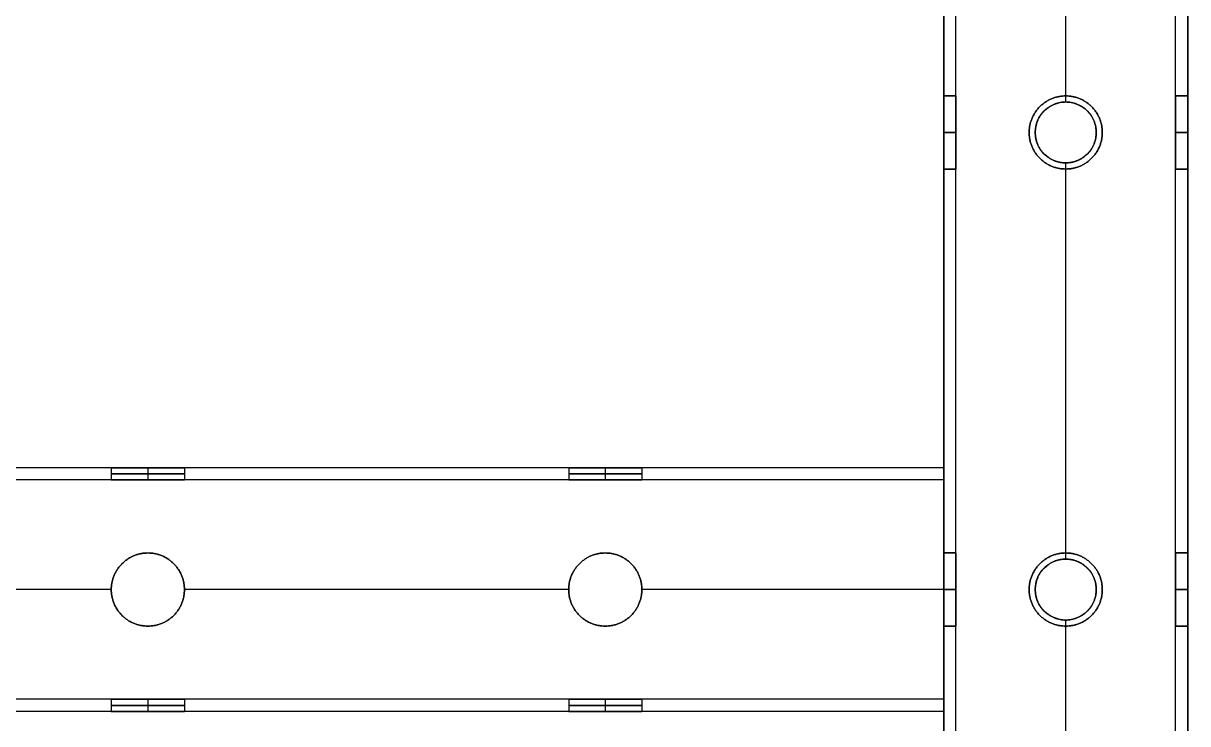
# Model space of a CAD drawing. Header units: millimetres. Extents: x -5956 to -4640, y -5088 to -3772.
# Drawn here: x -4831 to -4640.1, y -4414.4 to -4299.5 of the extents above; entities that cross this region are included whole.
import ezdxf

# ---------------------------------------------------------------- set-up
doc = ezdxf.new("R2010")
doc.units = ezdxf.units.MM
doc.header["$MEASUREMENT"] = 0
doc.layers.add('staal', color=5, linetype='Continuous', true_color=0x0000ff)

msp = doc.modelspace()

# ---------------------------------------------------------------- linework, layer by layer
at = {"layer": 'staal'}
for p, q in [((-4680.11, -4311.39, 1641.01), (-4678.11, -4311.39, 1641.01)), ((-4678.11, -4311.39, -404.81), (-4680.11, -4311.39, -404.81)), ((-4660.11, -4311.39, -386.81), (-4660.11, -4311.39, -384.81)), ((-4660.11, -4311.39, -424.81), (-4660.11, -4311.39, -422.81)), ((-4660.11, -4312.39, 1659.01), (-4660.11, -4312.39, 1661.01)), ((-4660.11, -4312.39, 1621.01), (-4660.11, -4312.39, 1623.01)), ((-4642.11, -4311.39, 1641.01), (-4640.11, -4311.39, 1641.01)), ((-4640.11, -4311.39, -404.81), (-4642.11, -4311.39, -404.81)), ((-4680.11, -4317.39, 1635.01), (-4678.11, -4317.39, 1635.01)), ((-4680.11, -4317.39, 1647.01), (-4678.11, -4317.39, 1647.01)), ((-4678.11, -4317.39, -410.81), (-4680.11, -4317.39, -410.81)), ((-4678.11, -4317.39, -398.81), (-4680.11, -4317.39, -398.81)), ((-4666.11, -4317.39, -386.81), (-4666.11, -4317.39, -384.81)), ((-4666.11, -4317.39, -424.81), (-4666.11, -4317.39, -422.81)), ((-4665.11, -4317.39, 1621.01), (-4665.11, -4317.39, 1623.01)), ((-4665.11, -4317.39, 1659.01), (-4665.11, -4317.39, 1661.01)), ((-4655.11, -4317.39, 1659.01), (-4655.11, -4317.39, 1661.01)), ((-4655.11, -4317.39, 1621.01), (-4655.11, -4317.39, 1623.01)), ((-4654.11, -4317.39, -386.81), (-4654.11, -4317.39, -384.81)), ((-4654.11, -4317.39, -424.81), (-4654.11, -4317.39, -422.81)), ((-4642.11, -4317.39, 1635.01), (-4640.11, -4317.39, 1635.01)), ((-4642.11, -4317.39, 1647.01), (-4640.11, -4317.39, 1647.01)), ((-4640.11, -4317.39, -410.81), (-4642.11, -4317.39, -410.81)), ((-4640.11, -4317.39, -398.81), (-4642.11, -4317.39, -398.81)), ((-4660.11, -4322.39, 1659.01), (-4660.11, -4322.39, 1661.01)), ((-4660.11, -4322.39, 1621.01), (-4660.11, -4322.39, 1623.01)), ((-4680.11, -4323.39, 1641.01), (-4678.11, -4323.39, 1641.01)), ((-4678.11, -4323.39, -404.81), (-4680.11, -4323.39, -404.81)), ((-4660.11, -4323.39, -386.81), (-4660.11, -4323.39, -384.81)), ((-4660.11, -4323.39, -424.81), (-4660.11, -4323.39, -422.81)), ((-4642.11, -4323.39, 1641.01), (-4640.11, -4323.39, 1641.01)), ((-4640.11, -4323.39, -404.81), (-4642.11, -4323.39, -404.81)), ((-4816.61, -4372.39, -404.81), (-4816.61, -4374.39, -404.81)), ((-4810.61, -4372.39, -398.81), (-4810.61, -4374.39, -398.81)), ((-4810.61, -4372.39, -410.81), (-4810.61, -4374.39, -410.81)), ((-4804.61, -4372.39, -404.81), (-4804.61, -4374.39, -404.81)), ((-4741.61, -4372.39, -404.81), (-4741.61, -4374.39, -404.81)), ((-4735.61, -4372.39, -398.81), (-4735.61, -4374.39, -398.81)), ((-4735.61, -4372.39, -410.81), (-4735.61, -4374.39, -410.81)), ((-4729.61, -4372.39, -404.81), (-4729.61, -4374.39, -404.81)), ((-4680.11, -4372.39, -404.81), (-4680.11, -4374.39, -404.81)), ((-4810.61, -4386.39, -422.81), (-4810.61, -4386.39, -424.81)), ((-4810.61, -4386.39, -384.81), (-4810.61, -4386.39, -386.81)), ((-4735.61, -4386.39, -422.81), (-4735.61, -4386.39, -424.81)), ((-4735.61, -4386.39, -384.81), (-4735.61, -4386.39, -386.81)), ((-4680.11, -4386.39, 1641.01), (-4678.11, -4386.39, 1641.01)), ((-4678.11, -4386.39, -404.81), (-4680.11, -4386.39, -404.81)), ((-4660.11, -4386.39, -386.81), (-4660.11, -4386.39, -384.81)), ((-4660.11, -4386.39, -424.81), (-4660.11, -4386.39, -422.81)), ((-4660.11, -4387.39, 1659.01), (-4660.11, -4387.39, 1661.01)), ((-4660.11, -4387.39, 1621.01), (-4660.11, -4387.39, 1623.01)), ((-4642.11, -4386.39, 1641.01), (-4640.11, -4386.39, 1641.01)), ((-4640.11, -4386.39, -404.81), (-4642.11, -4386.39, -404.81)), ((-4816.61, -4392.39, -422.81), (-4816.61, -4392.39, -424.81)), ((-4816.61, -4392.39, -384.81), (-4816.61, -4392.39, -386.81)), ((-4804.61, -4392.39, -422.81), (-4804.61, -4392.39, -424.81)), ((-4804.61, -4392.39, -384.81), (-4804.61, -4392.39, -386.81)), ((-4741.61, -4392.39, -422.81), (-4741.61, -4392.39, -424.81)), ((-4741.61, -4392.39, -384.81), (-4741.61, -4392.39, -386.81)), ((-4729.61, -4392.39, -422.81), (-4729.61, -4392.39, -424.81)), ((-4729.61, -4392.39, -384.81), (-4729.61, -4392.39, -386.81)), ((-4680.11, -4392.39, 1635.01), (-4678.11, -4392.39, 1635.01)), ((-4680.11, -4392.39, 1647.01), (-4678.11, -4392.39, 1647.01)), ((-4678.11, -4392.39, -410.81), (-4680.11, -4392.39, -410.81)), ((-4678.11, -4392.39, -398.81), (-4680.11, -4392.39, -398.81)), ((-4680.11, -4392.39, -384.81), (-4680.11, -4392.39, -386.81)), ((-4680.11, -4392.39, -422.81), (-4680.11, -4392.39, -424.81)), ((-4666.11, -4392.39, -386.81), (-4666.11, -4392.39, -384.81)), ((-4666.11, -4392.39, -424.81), (-4666.11, -4392.39, -422.81)), ((-4665.11, -4392.39, 1621.01), (-4665.11, -4392.39, 1623.01)), ((-4665.11, -4392.39, 1659.01), (-4665.11, -4392.39, 1661.01)), ((-4655.11, -4392.39, 1659.01), (-4655.11, -4392.39, 1661.01)), ((-4655.11, -4392.39, 1621.01), (-4655.11, -4392.39, 1623.01)), ((-4654.11, -4392.39, -386.81), (-4654.11, -4392.39, -384.81)), ((-4654.11, -4392.39, -424.81), (-4654.11, -4392.39, -422.81)), ((-4642.11, -4392.39, 1635.01), (-4640.11, -4392.39, 1635.01)), ((-4642.11, -4392.39, 1647.01), (-4640.11, -4392.39, 1647.01)), ((-4640.11, -4392.39, -410.81), (-4642.11, -4392.39, -410.81)), ((-4640.11, -4392.39, -398.81), (-4642.11, -4392.39, -398.81)), ((-4810.61, -4398.39, -422.81), (-4810.61, -4398.39, -424.81)), ((-4810.61, -4398.39, -384.81), (-4810.61, -4398.39, -386.81)), ((-4735.61, -4398.39, -422.81), (-4735.61, -4398.39, -424.81)), ((-4735.61, -4398.39, -384.81), (-4735.61, -4398.39, -386.81)), ((-4680.11, -4398.39, 1641.01), (-4678.11, -4398.39, 1641.01)), ((-4678.11, -4398.39, -404.81), (-4680.11, -4398.39, -404.81)), ((-4660.11, -4397.39, 1659.01), (-4660.11, -4397.39, 1661.01)), ((-4660.11, -4397.39, 1621.01), (-4660.11, -4397.39, 1623.01)), ((-4660.11, -4398.39, -386.81), (-4660.11, -4398.39, -384.81)), ((-4660.11, -4398.39, -424.81), (-4660.11, -4398.39, -422.81)), ((-4642.11, -4398.39, 1641.01), (-4640.11, -4398.39, 1641.01)), ((-4640.11, -4398.39, -404.81), (-4642.11, -4398.39, -404.81)), ((-4816.61, -4410.39, -404.81), (-4816.61, -4412.39, -404.81)), ((-4810.61, -4410.39, -398.81), (-4810.61, -4412.39, -398.81)), ((-4810.61, -4410.39, -410.81), (-4810.61, -4412.39, -410.81)), ((-4804.61, -4410.39, -404.81), (-4804.61, -4412.39, -404.81)), ((-4741.61, -4410.39, -404.81), (-4741.61, -4412.39, -404.81)), ((-4735.61, -4410.39, -398.81), (-4735.61, -4412.39, -398.81)), ((-4735.61, -4410.39, -410.81), (-4735.61, -4412.39, -410.81)), ((-4729.61, -4410.39, -404.81), (-4729.61, -4412.39, -404.81)), ((-4680.11, -4410.39, -404.81), (-4680.11, -4412.39, -404.81))]:
    msp.add_line(p, q, dxfattribs=at)
for points in [[(-4640.11, -5087.89), (-5956.11, -5087.89), (-5956.11, -3771.89), (-4640.11, -3771.89)], [(-4680.11, -5047.89), (-5916.11, -5047.89), (-5916.11, -3811.89), (-4680.11, -3811.89)]]:
    msp.add_lwpolyline(points, close=True, dxfattribs=at)
for centre in [(-4660.11, -4317.39, 1621.01), (-4660.11, -4317.39, 1660.01), (-4660.11, -4317.39, 1622.01), (-4660.11, -4392.39, 1621.01), (-4660.11, -4392.39, 1660.01), (-4660.11, -4392.39, 1622.01)]:
    msp.add_circle(centre, 5, dxfattribs=at)
for points in [[(-4640.11, -5087.89, 1621.01), (-4640.11, -4429.89, 1621.01), (-4640.11, -3771.89, 1621.01)], [(-4640.11, -5087.89, 1661.01), (-4640.11, -4429.89, 1661.01), (-4640.11, -3771.89, 1661.01)], [(-4640.11, -5087.89, -424.81), (-4640.11, -4429.89, -424.81), (-4640.11, -3771.89, -424.81)], [(-4640.11, -5087.89, -384.81), (-4640.11, -4429.89, -384.81), (-4640.11, -3771.89, -384.81)], [(-4642.11, -5085.89, 1659.01), (-4642.11, -4429.89, 1659.01), (-4642.11, -3773.89, 1659.01)], [(-4642.11, -5085.89, 1623.01), (-4642.11, -4429.89, 1623.01), (-4642.11, -3773.89, 1623.01)], [(-4642.11, -5085.89, -386.81), (-4642.11, -4429.89, -386.81), (-4642.11, -3773.89, -386.81)], [(-4642.11, -5085.89, -422.81), (-4642.11, -4429.89, -422.81), (-4642.11, -3773.89, -422.81)], [(-4678.11, -5049.89, 1659.01), (-4678.11, -4429.89, 1659.01), (-4678.11, -3809.89, 1659.01)], [(-4678.11, -5049.89, 1623.01), (-4678.11, -4429.89, 1623.01), (-4678.11, -3809.89, 1623.01)], [(-4678.11, -5049.89, -386.81), (-4678.11, -4429.89, -386.81), (-4678.11, -3809.89, -386.81)], [(-4678.11, -5049.89, -422.81), (-4678.11, -4429.89, -422.81), (-4678.11, -3809.89, -422.81)], [(-4680.11, -5047.89, 1621.01), (-4680.11, -4429.89, 1621.01), (-4680.11, -3811.89, 1621.01)], [(-4680.11, -5047.89, 1661.01), (-4680.11, -4429.89, 1661.01), (-4680.11, -3811.89, 1661.01)], [(-4680.11, -5047.89, -424.81), (-4680.11, -4429.89, -424.81), (-4680.11, -3811.89, -424.81)], [(-4680.11, -5047.89, -384.81), (-4680.11, -4429.89, -384.81), (-4680.11, -3811.89, -384.81)], [(-4660.11, -4312.39, 1661.01), (-4660.11, -4279.89, 1661.01), (-4660.11, -4247.39, 1661.01)], [(-4660.11, -4312.39, 1659.01), (-4660.11, -4279.89, 1659.01), (-4660.11, -4247.39, 1659.01)], [(-4660.11, -4312.39, 1623.01), (-4660.11, -4279.89, 1623.01), (-4660.11, -4247.39, 1623.01)], [(-4660.11, -4312.39, 1621.01), (-4660.11, -4279.89, 1621.01), (-4660.11, -4247.39, 1621.01)], [(-4680.11, -4311.39, 1641.01), (-4680.11, -4279.89, 1641.01), (-4680.11, -4248.39, 1641.01)], [(-4680.11, -4311.39, -404.81), (-4680.11, -4279.89, -404.81), (-4680.11, -4248.39, -404.81)], [(-4678.11, -4311.39, 1641.01), (-4678.11, -4279.89, 1641.01), (-4678.11, -4248.39, 1641.01)], [(-4678.11, -4311.39, -404.81), (-4678.11, -4279.89, -404.81), (-4678.11, -4248.39, -404.81)], [(-4660.11, -4311.39, -384.81), (-4660.11, -4279.89, -384.81), (-4660.11, -4248.39, -384.81)], [(-4660.11, -4311.39, -386.81), (-4660.11, -4279.89, -386.81), (-4660.11, -4248.39, -386.81)], [(-4660.11, -4311.39, -422.81), (-4660.11, -4279.89, -422.81), (-4660.11, -4248.39, -422.81)], [(-4660.11, -4311.39, -424.81), (-4660.11, -4279.89, -424.81), (-4660.11, -4248.39, -424.81)], [(-4642.11, -4311.39, 1641.01), (-4642.11, -4279.89, 1641.01), (-4642.11, -4248.39, 1641.01)], [(-4642.11, -4311.39, -404.81), (-4642.11, -4279.89, -404.81), (-4642.11, -4248.39, -404.81)], [(-4640.11, -4311.39, 1641.01), (-4640.11, -4279.89, 1641.01), (-4640.11, -4248.39, 1641.01)], [(-4640.11, -4311.39, -404.81), (-4640.11, -4279.89, -404.81), (-4640.11, -4248.39, -404.81)], [(-4660.11, -4387.39, 1661.01), (-4660.11, -4354.89, 1661.01), (-4660.11, -4322.39, 1661.01)], [(-4660.11, -4387.39, 1659.01), (-4660.11, -4354.89, 1659.01), (-4660.11, -4322.39, 1659.01)], [(-4660.11, -4387.39, 1623.01), (-4660.11, -4354.89, 1623.01), (-4660.11, -4322.39, 1623.01)], [(-4660.11, -4387.39, 1621.01), (-4660.11, -4354.89, 1621.01), (-4660.11, -4322.39, 1621.01)], [(-4680.11, -4386.39, 1641.01), (-4680.11, -4354.89, 1641.01), (-4680.11, -4323.39, 1641.01)], [(-4680.11, -4386.39, -404.81), (-4680.11, -4354.89, -404.81), (-4680.11, -4323.39, -404.81)], [(-4678.11, -4386.39, 1641.01), (-4678.11, -4354.89, 1641.01), (-4678.11, -4323.39, 1641.01)], [(-4678.11, -4386.39, -404.81), (-4678.11, -4354.89, -404.81), (-4678.11, -4323.39, -404.81)], [(-4660.11, -4386.39, -384.81), (-4660.11, -4354.89, -384.81), (-4660.11, -4323.39, -384.81)], [(-4660.11, -4386.39, -386.81), (-4660.11, -4354.89, -386.81), (-4660.11, -4323.39, -386.81)], [(-4660.11, -4386.39, -422.81), (-4660.11, -4354.89, -422.81), (-4660.11, -4323.39, -422.81)], [(-4660.11, -4386.39, -424.81), (-4660.11, -4354.89, -424.81), (-4660.11, -4323.39, -424.81)], [(-4642.11, -4386.39, 1641.01), (-4642.11, -4354.89, 1641.01), (-4642.11, -4323.39, 1641.01)], [(-4642.11, -4386.39, -404.81), (-4642.11, -4354.89, -404.81), (-4642.11, -4323.39, -404.81)], [(-4640.11, -4386.39, 1641.01), (-4640.11, -4354.89, 1641.01), (-4640.11, -4323.39, 1641.01)], [(-4640.11, -4386.39, -404.81), (-4640.11, -4354.89, -404.81), (-4640.11, -4323.39, -404.81)], [(-4680.11, -4372.39, -424.81), (-4997.86, -4372.39, -424.81), (-5315.61, -4372.39, -424.81)], [(-4680.11, -4372.39, -384.81), (-4997.86, -4372.39, -384.81), (-5315.61, -4372.39, -384.81)], [(-4816.61, -4372.39, -404.81), (-4848.11, -4372.39, -404.81), (-4879.61, -4372.39, -404.81)], [(-4741.61, -4372.39, -404.81), (-4773.11, -4372.39, -404.81), (-4804.61, -4372.39, -404.81)], [(-4680.11, -4372.39, -404.81), (-4704.86, -4372.39, -404.81), (-4729.61, -4372.39, -404.81)], [(-4680.11, -4372.39, -424.81), (-4680.11, -4392.39, -424.81), (-4680.11, -4412.39, -424.81)], [(-4680.11, -4412.39, -384.81), (-4680.11, -4392.39, -384.81), (-4680.11, -4372.39, -384.81)], [(-4680.11, -4372.39, -384.81), (-4680.11, -4372.39, -404.81), (-4680.11, -4372.39, -424.81)], [(-4680.11, -4374.39, -422.81), (-4997.86, -4374.39, -422.81), (-5315.61, -4374.39, -422.81)], [(-4680.11, -4374.39, -386.81), (-4997.86, -4374.39, -386.81), (-5315.61, -4374.39, -386.81)], [(-4816.61, -4374.39, -404.81), (-4848.11, -4374.39, -404.81), (-4879.61, -4374.39, -404.81)], [(-4741.61, -4374.39, -404.81), (-4773.11, -4374.39, -404.81), (-4804.61, -4374.39, -404.81)], [(-4680.11, -4374.39, -404.81), (-4704.86, -4374.39, -404.81), (-4729.61, -4374.39, -404.81)], [(-4680.11, -4410.39, -422.81), (-4680.11, -4392.39, -422.81), (-4680.11, -4374.39, -422.81)], [(-4680.11, -4374.39, -422.81), (-4680.11, -4374.39, -404.81), (-4680.11, -4374.39, -386.81)], [(-4680.11, -4374.39, -386.81), (-4680.11, -4392.39, -386.81), (-4680.11, -4410.39, -386.81)], [(-4816.61, -4392.39, -424.81), (-4848.11, -4392.39, -424.81), (-4879.61, -4392.39, -424.81)], [(-4816.61, -4392.39, -384.81), (-4848.11, -4392.39, -384.81), (-4879.61, -4392.39, -384.81)], [(-4816.61, -4392.39, -422.81), (-4848.11, -4392.39, -422.81), (-4879.61, -4392.39, -422.81)], [(-4816.61, -4392.39, -386.81), (-4848.11, -4392.39, -386.81), (-4879.61, -4392.39, -386.81)], [(-4741.61, -4392.39, -424.81), (-4773.11, -4392.39, -424.81), (-4804.61, -4392.39, -424.81)], [(-4741.61, -4392.39, -384.81), (-4773.11, -4392.39, -384.81), (-4804.61, -4392.39, -384.81)], [(-4741.61, -4392.39, -422.81), (-4773.11, -4392.39, -422.81), (-4804.61, -4392.39, -422.81)], [(-4741.61, -4392.39, -386.81), (-4773.11, -4392.39, -386.81), (-4804.61, -4392.39, -386.81)], [(-4680.11, -4392.39, -424.81), (-4704.86, -4392.39, -424.81), (-4729.61, -4392.39, -424.81)], [(-4680.11, -4392.39, -384.81), (-4704.86, -4392.39, -384.81), (-4729.61, -4392.39, -384.81)], [(-4680.11, -4392.39, -422.81), (-4704.86, -4392.39, -422.81), (-4729.61, -4392.39, -422.81)], [(-4680.11, -4392.39, -386.81), (-4704.86, -4392.39, -386.81), (-4729.61, -4392.39, -386.81)], [(-4680.11, -4461.39, 1641.01), (-4680.11, -4429.89, 1641.01), (-4680.11, -4398.39, 1641.01)], [(-4680.11, -4461.39, -404.81), (-4680.11, -4429.89, -404.81), (-4680.11, -4398.39, -404.81)], [(-4678.11, -4461.39, 1641.01), (-4678.11, -4429.89, 1641.01), (-4678.11, -4398.39, 1641.01)], [(-4678.11, -4461.39, -404.81), (-4678.11, -4429.89, -404.81), (-4678.11, -4398.39, -404.81)], [(-4660.11, -4462.39, 1661.01), (-4660.11, -4429.89, 1661.01), (-4660.11, -4397.39, 1661.01)], [(-4660.11, -4462.39, 1659.01), (-4660.11, -4429.89, 1659.01), (-4660.11, -4397.39, 1659.01)], [(-4660.11, -4462.39, 1623.01), (-4660.11, -4429.89, 1623.01), (-4660.11, -4397.39, 1623.01)], [(-4660.11, -4462.39, 1621.01), (-4660.11, -4429.89, 1621.01), (-4660.11, -4397.39, 1621.01)], [(-4660.11, -4461.39, -384.81), (-4660.11, -4429.89, -384.81), (-4660.11, -4398.39, -384.81)], [(-4660.11, -4461.39, -386.81), (-4660.11, -4429.89, -386.81), (-4660.11, -4398.39, -386.81)], [(-4660.11, -4461.39, -422.81), (-4660.11, -4429.89, -422.81), (-4660.11, -4398.39, -422.81)], [(-4660.11, -4461.39, -424.81), (-4660.11, -4429.89, -424.81), (-4660.11, -4398.39, -424.81)], [(-4642.11, -4461.39, 1641.01), (-4642.11, -4429.89, 1641.01), (-4642.11, -4398.39, 1641.01)], [(-4642.11, -4461.39, -404.81), (-4642.11, -4429.89, -404.81), (-4642.11, -4398.39, -404.81)], [(-4640.11, -4461.39, 1641.01), (-4640.11, -4429.89, 1641.01), (-4640.11, -4398.39, 1641.01)], [(-4640.11, -4461.39, -404.81), (-4640.11, -4429.89, -404.81), (-4640.11, -4398.39, -404.81)], [(-4680.11, -4410.39, -422.81), (-4997.86, -4410.39, -422.81), (-5315.61, -4410.39, -422.81)], [(-4680.11, -4410.39, -386.81), (-4997.86, -4410.39, -386.81), (-5315.61, -4410.39, -386.81)], [(-4816.61, -4410.39, -404.81), (-4848.11, -4410.39, -404.81), (-4879.61, -4410.39, -404.81)], [(-4741.61, -4410.39, -404.81), (-4773.11, -4410.39, -404.81), (-4804.61, -4410.39, -404.81)], [(-4680.11, -4410.39, -404.81), (-4704.86, -4410.39, -404.81), (-4729.61, -4410.39, -404.81)], [(-4680.11, -4410.39, -386.81), (-4680.11, -4410.39, -404.81), (-4680.11, -4410.39, -422.81)], [(-4680.11, -4412.39, -424.81), (-4997.86, -4412.39, -424.81), (-5315.61, -4412.39, -424.81)], [(-4680.11, -4412.39, -384.81), (-4997.86, -4412.39, -384.81), (-5315.61, -4412.39, -384.81)], [(-4816.61, -4412.39, -404.81), (-4848.11, -4412.39, -404.81), (-4879.61, -4412.39, -404.81)], [(-4741.61, -4412.39, -404.81), (-4773.11, -4412.39, -404.81), (-4804.61, -4412.39, -404.81)], [(-4680.11, -4412.39, -404.81), (-4704.86, -4412.39, -404.81), (-4729.61, -4412.39, -404.81)], [(-4680.11, -4412.39, -424.81), (-4680.11, -4412.39, -404.81), (-4680.11, -4412.39, -384.81)]]:
    msp.add_open_spline(points, degree=2, dxfattribs=at)
for points, weights, knots in [([(-4680.11, -4317.39, 1635.01), (-4680.11, -4311.39, 1635.01), (-4680.11, -4311.39, 1641.01), (-4680.11, -4311.39, 1647.01), (-4680.11, -4317.39, 1647.01), (-4680.11, -4323.39, 1647.01), (-4680.11, -4323.39, 1641.01), (-4680.11, -4323.39, 1635.01), (-4680.11, -4317.39, 1635.01)], [1, 0.707106781187, 1, 0.707106781187, 1, 0.707106781187, 1, 0.707106781187, 1], [-31.415927, -31.415927, -31.415927, -23.561945, -23.561945, -15.707963, -15.707963, -7.853982, -7.853982, 0, 0, 0]), ([(-4680.11, -4317.39, -410.81), (-4680.11, -4311.39, -410.81), (-4680.11, -4311.39, -404.81), (-4680.11, -4311.39, -398.81), (-4680.11, -4317.39, -398.81), (-4680.11, -4323.39, -398.81), (-4680.11, -4323.39, -404.81), (-4680.11, -4323.39, -410.81), (-4680.11, -4317.39, -410.81)], [1, 0.707106781187, 1, 0.707106781187, 1, 0.707106781187, 1, 0.707106781187, 1], [-31.415927, -31.415927, -31.415927, -23.561945, -23.561945, -15.707963, -15.707963, -7.853982, -7.853982, 0, 0, 0]), ([(-4678.11, -4317.39, 1635.01), (-4678.11, -4323.39, 1635.01), (-4678.11, -4323.39, 1641.01), (-4678.11, -4323.39, 1647.01), (-4678.11, -4317.39, 1647.01), (-4678.11, -4311.39, 1647.01), (-4678.11, -4311.39, 1641.01), (-4678.11, -4311.39, 1635.01), (-4678.11, -4317.39, 1635.01)], [1, 0.707106781187, 1, 0.707106781187, 1, 0.707106781187, 1, 0.707106781187, 1], [0, 0, 0, 7.853982, 7.853982, 15.707963, 15.707963, 23.561945, 23.561945, 31.415927, 31.415927, 31.415927]), ([(-4678.11, -4317.39, -410.81), (-4678.11, -4323.39, -410.81), (-4678.11, -4323.39, -404.81), (-4678.11, -4323.39, -398.81), (-4678.11, -4317.39, -398.81), (-4678.11, -4311.39, -398.81), (-4678.11, -4311.39, -404.81), (-4678.11, -4311.39, -410.81), (-4678.11, -4317.39, -410.81)], [1, 0.707106781187, 1, 0.707106781187, 1, 0.707106781187, 1, 0.707106781187, 1], [0, 0, 0, 7.853982, 7.853982, 15.707963, 15.707963, 23.561945, 23.561945, 31.415927, 31.415927, 31.415927]), ([(-4666.11, -4317.39, -384.81), (-4666.11, -4311.39, -384.81), (-4660.11, -4311.39, -384.81), (-4654.11, -4311.39, -384.81), (-4654.11, -4317.39, -384.81), (-4654.11, -4323.39, -384.81), (-4660.11, -4323.39, -384.81), (-4666.11, -4323.39, -384.81), (-4666.11, -4317.39, -384.81)], [1, 0.707106781187, 1, 0.707106781187, 1, 0.707106781187, 1, 0.707106781187, 1], [-31.415927, -31.415927, -31.415927, -23.561945, -23.561945, -15.707963, -15.707963, -7.853982, -7.853982, 0, 0, 0]), ([(-4666.11, -4317.39, -386.81), (-4666.11, -4323.39, -386.81), (-4660.11, -4323.39, -386.81), (-4654.11, -4323.39, -386.81), (-4654.11, -4317.39, -386.81), (-4654.11, -4311.39, -386.81), (-4660.11, -4311.39, -386.81), (-4666.11, -4311.39, -386.81), (-4666.11, -4317.39, -386.81)], [1, 0.707106781187, 1, 0.707106781187, 1, 0.707106781187, 1, 0.707106781187, 1], [0, 0, 0, 7.853982, 7.853982, 15.707963, 15.707963, 23.561945, 23.561945, 31.415927, 31.415927, 31.415927]), ([(-4666.11, -4317.39, -422.81), (-4666.11, -4311.39, -422.81), (-4660.11, -4311.39, -422.81), (-4654.11, -4311.39, -422.81), (-4654.11, -4317.39, -422.81), (-4654.11, -4323.39, -422.81), (-4660.11, -4323.39, -422.81), (-4666.11, -4323.39, -422.81), (-4666.11, -4317.39, -422.81)], [1, 0.707106781187, 1, 0.707106781187, 1, 0.707106781187, 1, 0.707106781187, 1], [-31.415927, -31.415927, -31.415927, -23.561945, -23.561945, -15.707963, -15.707963, -7.853982, -7.853982, 0, 0, 0]), ([(-4666.11, -4317.39, -424.81), (-4666.11, -4323.39, -424.81), (-4660.11, -4323.39, -424.81), (-4654.11, -4323.39, -424.81), (-4654.11, -4317.39, -424.81), (-4654.11, -4311.39, -424.81), (-4660.11, -4311.39, -424.81), (-4666.11, -4311.39, -424.81), (-4666.11, -4317.39, -424.81)], [1, 0.707106781187, 1, 0.707106781187, 1, 0.707106781187, 1, 0.707106781187, 1], [0, 0, 0, 7.853982, 7.853982, 15.707963, 15.707963, 23.561945, 23.561945, 31.415927, 31.415927, 31.415927]), ([(-4665.11, -4317.39, 1661.01), (-4665.11, -4312.39, 1661.01), (-4660.11, -4312.39, 1661.01), (-4655.11, -4312.39, 1661.01), (-4655.11, -4317.39, 1661.01), (-4655.11, -4322.39, 1661.01), (-4660.11, -4322.39, 1661.01), (-4665.11, -4322.39, 1661.01), (-4665.11, -4317.39, 1661.01)], [1, 0.707106781187, 1, 0.707106781187, 1, 0.707106781187, 1, 0.707106781187, 1], [-31.415927, -31.415927, -31.415927, -23.561945, -23.561945, -15.707963, -15.707963, -7.853982, -7.853982, 0, 0, 0]), ([(-4665.11, -4317.39, 1659.01), (-4665.11, -4322.39, 1659.01), (-4660.11, -4322.39, 1659.01), (-4655.11, -4322.39, 1659.01), (-4655.11, -4317.39, 1659.01), (-4655.11, -4312.39, 1659.01), (-4660.11, -4312.39, 1659.01), (-4665.11, -4312.39, 1659.01), (-4665.11, -4317.39, 1659.01)], [1, 0.707106781187, 1, 0.707106781187, 1, 0.707106781187, 1, 0.707106781187, 1], [0, 0, 0, 7.853982, 7.853982, 15.707963, 15.707963, 23.561945, 23.561945, 31.415927, 31.415927, 31.415927]), ([(-4665.11, -4317.39, 1623.01), (-4665.11, -4312.39, 1623.01), (-4660.11, -4312.39, 1623.01), (-4655.11, -4312.39, 1623.01), (-4655.11, -4317.39, 1623.01), (-4655.11, -4322.39, 1623.01), (-4660.11, -4322.39, 1623.01), (-4665.11, -4322.39, 1623.01), (-4665.11, -4317.39, 1623.01)], [1, 0.707106781187, 1, 0.707106781187, 1, 0.707106781187, 1, 0.707106781187, 1], [-31.415927, -31.415927, -31.415927, -23.561945, -23.561945, -15.707963, -15.707963, -7.853982, -7.853982, 0, 0, 0]), ([(-4642.11, -4317.39, 1635.01), (-4642.11, -4311.39, 1635.01), (-4642.11, -4311.39, 1641.01), (-4642.11, -4311.39, 1647.01), (-4642.11, -4317.39, 1647.01), (-4642.11, -4323.39, 1647.01), (-4642.11, -4323.39, 1641.01), (-4642.11, -4323.39, 1635.01), (-4642.11, -4317.39, 1635.01)], [1, 0.707106781187, 1, 0.707106781187, 1, 0.707106781187, 1, 0.707106781187, 1], [-31.415927, -31.415927, -31.415927, -23.561945, -23.561945, -15.707963, -15.707963, -7.853982, -7.853982, 0, 0, 0]), ([(-4642.11, -4317.39, -410.81), (-4642.11, -4311.39, -410.81), (-4642.11, -4311.39, -404.81), (-4642.11, -4311.39, -398.81), (-4642.11, -4317.39, -398.81), (-4642.11, -4323.39, -398.81), (-4642.11, -4323.39, -404.81), (-4642.11, -4323.39, -410.81), (-4642.11, -4317.39, -410.81)], [1, 0.707106781187, 1, 0.707106781187, 1, 0.707106781187, 1, 0.707106781187, 1], [-31.415927, -31.415927, -31.415927, -23.561945, -23.561945, -15.707963, -15.707963, -7.853982, -7.853982, 0, 0, 0]), ([(-4640.11, -4317.39, 1635.01), (-4640.11, -4323.39, 1635.01), (-4640.11, -4323.39, 1641.01), (-4640.11, -4323.39, 1647.01), (-4640.11, -4317.39, 1647.01), (-4640.11, -4311.39, 1647.01), (-4640.11, -4311.39, 1641.01), (-4640.11, -4311.39, 1635.01), (-4640.11, -4317.39, 1635.01)], [1, 0.707106781187, 1, 0.707106781187, 1, 0.707106781187, 1, 0.707106781187, 1], [0, 0, 0, 7.853982, 7.853982, 15.707963, 15.707963, 23.561945, 23.561945, 31.415927, 31.415927, 31.415927]), ([(-4640.11, -4317.39, -410.81), (-4640.11, -4323.39, -410.81), (-4640.11, -4323.39, -404.81), (-4640.11, -4323.39, -398.81), (-4640.11, -4317.39, -398.81), (-4640.11, -4311.39, -398.81), (-4640.11, -4311.39, -404.81), (-4640.11, -4311.39, -410.81), (-4640.11, -4317.39, -410.81)], [1, 0.707106781187, 1, 0.707106781187, 1, 0.707106781187, 1, 0.707106781187, 1], [0, 0, 0, 7.853982, 7.853982, 15.707963, 15.707963, 23.561945, 23.561945, 31.415927, 31.415927, 31.415927]), ([(-4810.61, -4372.39, -398.81), (-4816.61, -4372.39, -398.81), (-4816.61, -4372.39, -404.81), (-4816.61, -4372.39, -410.81), (-4810.61, -4372.39, -410.81), (-4804.61, -4372.39, -410.81), (-4804.61, -4372.39, -404.81), (-4804.61, -4372.39, -398.81), (-4810.61, -4372.39, -398.81)], [1, 0.707106781187, 1, 0.707106781187, 1, 0.707106781187, 1, 0.707106781187, 1], [0, 0, 0, 7.853982, 7.853982, 15.707963, 15.707963, 23.561945, 23.561945, 31.415927, 31.415927, 31.415927]), ([(-4810.61, -4373.39, -398.81), (-4816.61, -4373.39, -398.81), (-4816.61, -4373.39, -404.81), (-4816.61, -4373.39, -410.81), (-4810.61, -4373.39, -410.81), (-4804.61, -4373.39, -410.81), (-4804.61, -4373.39, -404.81), (-4804.61, -4373.39, -398.81), (-4810.61, -4373.39, -398.81)], [1, 0.707106781187, 1, 0.707106781187, 1, 0.707106781187, 1, 0.707106781187, 1], [0, 0, 0, 7.853982, 7.853982, 15.707963, 15.707963, 23.561945, 23.561945, 31.415927, 31.415927, 31.415927]), ([(-4735.61, -4372.39, -398.81), (-4741.61, -4372.39, -398.81), (-4741.61, -4372.39, -404.81), (-4741.61, -4372.39, -410.81), (-4735.61, -4372.39, -410.81), (-4729.61, -4372.39, -410.81), (-4729.61, -4372.39, -404.81), (-4729.61, -4372.39, -398.81), (-4735.61, -4372.39, -398.81)], [1, 0.707106781187, 1, 0.707106781187, 1, 0.707106781187, 1, 0.707106781187, 1], [0, 0, 0, 7.853982, 7.853982, 15.707963, 15.707963, 23.561945, 23.561945, 31.415927, 31.415927, 31.415927]), ([(-4735.61, -4373.39, -398.81), (-4741.61, -4373.39, -398.81), (-4741.61, -4373.39, -404.81), (-4741.61, -4373.39, -410.81), (-4735.61, -4373.39, -410.81), (-4729.61, -4373.39, -410.81), (-4729.61, -4373.39, -404.81), (-4729.61, -4373.39, -398.81), (-4735.61, -4373.39, -398.81)], [1, 0.707106781187, 1, 0.707106781187, 1, 0.707106781187, 1, 0.707106781187, 1], [0, 0, 0, 7.853982, 7.853982, 15.707963, 15.707963, 23.561945, 23.561945, 31.415927, 31.415927, 31.415927]), ([(-4810.61, -4374.39, -398.81), (-4804.61, -4374.39, -398.81), (-4804.61, -4374.39, -404.81), (-4804.61, -4374.39, -410.81), (-4810.61, -4374.39, -410.81), (-4816.61, -4374.39, -410.81), (-4816.61, -4374.39, -404.81), (-4816.61, -4374.39, -398.81), (-4810.61, -4374.39, -398.81)], [1, 0.707106781187, 1, 0.707106781187, 1, 0.707106781187, 1, 0.707106781187, 1], [-31.415927, -31.415927, -31.415927, -23.561945, -23.561945, -15.707963, -15.707963, -7.853982, -7.853982, 0, 0, 0]), ([(-4735.61, -4374.39, -398.81), (-4729.61, -4374.39, -398.81), (-4729.61, -4374.39, -404.81), (-4729.61, -4374.39, -410.81), (-4735.61, -4374.39, -410.81), (-4741.61, -4374.39, -410.81), (-4741.61, -4374.39, -404.81), (-4741.61, -4374.39, -398.81), (-4735.61, -4374.39, -398.81)], [1, 0.707106781187, 1, 0.707106781187, 1, 0.707106781187, 1, 0.707106781187, 1], [-31.415927, -31.415927, -31.415927, -23.561945, -23.561945, -15.707963, -15.707963, -7.853982, -7.853982, 0, 0, 0]), ([(-4810.61, -4398.39, -424.81), (-4804.61, -4398.39, -424.81), (-4804.61, -4392.39, -424.81), (-4804.61, -4386.39, -424.81), (-4810.61, -4386.39, -424.81), (-4816.61, -4386.39, -424.81), (-4816.61, -4392.39, -424.81), (-4816.61, -4398.39, -424.81), (-4810.61, -4398.39, -424.81)], [1, 0.707106781187, 1, 0.707106781187, 1, 0.707106781187, 1, 0.707106781187, 1], [-31.415927, -31.415927, -31.415927, -23.561945, -23.561945, -15.707963, -15.707963, -7.853982, -7.853982, 0, 0, 0]), ([(-4810.61, -4398.39, -384.81), (-4816.61, -4398.39, -384.81), (-4816.61, -4392.39, -384.81), (-4816.61, -4386.39, -384.81), (-4810.61, -4386.39, -384.81), (-4804.61, -4386.39, -384.81), (-4804.61, -4392.39, -384.81), (-4804.61, -4398.39, -384.81), (-4810.61, -4398.39, -384.81)], [1, 0.707106781187, 1, 0.707106781187, 1, 0.707106781187, 1, 0.707106781187, 1], [0, 0, 0, 7.853982, 7.853982, 15.707963, 15.707963, 23.561945, 23.561945, 31.415927, 31.415927, 31.415927]), ([(-4810.61, -4398.39, -422.81), (-4816.61, -4398.39, -422.81), (-4816.61, -4392.39, -422.81), (-4816.61, -4386.39, -422.81), (-4810.61, -4386.39, -422.81), (-4804.61, -4386.39, -422.81), (-4804.61, -4392.39, -422.81), (-4804.61, -4398.39, -422.81), (-4810.61, -4398.39, -422.81)], [1, 0.707106781187, 1, 0.707106781187, 1, 0.707106781187, 1, 0.707106781187, 1], [0, 0, 0, 7.853982, 7.853982, 15.707963, 15.707963, 23.561945, 23.561945, 31.415927, 31.415927, 31.415927]), ([(-4810.61, -4398.39, -386.81), (-4804.61, -4398.39, -386.81), (-4804.61, -4392.39, -386.81), (-4804.61, -4386.39, -386.81), (-4810.61, -4386.39, -386.81), (-4816.61, -4386.39, -386.81), (-4816.61, -4392.39, -386.81), (-4816.61, -4398.39, -386.81), (-4810.61, -4398.39, -386.81)], [1, 0.707106781187, 1, 0.707106781187, 1, 0.707106781187, 1, 0.707106781187, 1], [-31.415927, -31.415927, -31.415927, -23.561945, -23.561945, -15.707963, -15.707963, -7.853982, -7.853982, 0, 0, 0]), ([(-4810.61, -4398.39, -423.81), (-4816.61, -4398.39, -423.81), (-4816.61, -4392.39, -423.81), (-4816.61, -4386.39, -423.81), (-4810.61, -4386.39, -423.81), (-4804.61, -4386.39, -423.81), (-4804.61, -4392.39, -423.81), (-4804.61, -4398.39, -423.81), (-4810.61, -4398.39, -423.81)], [1, 0.707106781187, 1, 0.707106781187, 1, 0.707106781187, 1, 0.707106781187, 1], [0, 0, 0, 7.853982, 7.853982, 15.707963, 15.707963, 23.561945, 23.561945, 31.415927, 31.415927, 31.415927]), ([(-4810.61, -4398.39, -385.81), (-4816.61, -4398.39, -385.81), (-4816.61, -4392.39, -385.81), (-4816.61, -4386.39, -385.81), (-4810.61, -4386.39, -385.81), (-4804.61, -4386.39, -385.81), (-4804.61, -4392.39, -385.81), (-4804.61, -4398.39, -385.81), (-4810.61, -4398.39, -385.81)], [1, 0.707106781187, 1, 0.707106781187, 1, 0.707106781187, 1, 0.707106781187, 1], [0, 0, 0, 7.853982, 7.853982, 15.707963, 15.707963, 23.561945, 23.561945, 31.415927, 31.415927, 31.415927]), ([(-4735.61, -4398.39, -424.81), (-4729.61, -4398.39, -424.81), (-4729.61, -4392.39, -424.81), (-4729.61, -4386.39, -424.81), (-4735.61, -4386.39, -424.81), (-4741.61, -4386.39, -424.81), (-4741.61, -4392.39, -424.81), (-4741.61, -4398.39, -424.81), (-4735.61, -4398.39, -424.81)], [1, 0.707106781187, 1, 0.707106781187, 1, 0.707106781187, 1, 0.707106781187, 1], [-31.415927, -31.415927, -31.415927, -23.561945, -23.561945, -15.707963, -15.707963, -7.853982, -7.853982, 0, 0, 0]), ([(-4735.61, -4398.39, -384.81), (-4741.61, -4398.39, -384.81), (-4741.61, -4392.39, -384.81), (-4741.61, -4386.39, -384.81), (-4735.61, -4386.39, -384.81), (-4729.61, -4386.39, -384.81), (-4729.61, -4392.39, -384.81), (-4729.61, -4398.39, -384.81), (-4735.61, -4398.39, -384.81)], [1, 0.707106781187, 1, 0.707106781187, 1, 0.707106781187, 1, 0.707106781187, 1], [0, 0, 0, 7.853982, 7.853982, 15.707963, 15.707963, 23.561945, 23.561945, 31.415927, 31.415927, 31.415927]), ([(-4735.61, -4398.39, -422.81), (-4741.61, -4398.39, -422.81), (-4741.61, -4392.39, -422.81), (-4741.61, -4386.39, -422.81), (-4735.61, -4386.39, -422.81), (-4729.61, -4386.39, -422.81), (-4729.61, -4392.39, -422.81), (-4729.61, -4398.39, -422.81), (-4735.61, -4398.39, -422.81)], [1, 0.707106781187, 1, 0.707106781187, 1, 0.707106781187, 1, 0.707106781187, 1], [0, 0, 0, 7.853982, 7.853982, 15.707963, 15.707963, 23.561945, 23.561945, 31.415927, 31.415927, 31.415927]), ([(-4735.61, -4398.39, -386.81), (-4729.61, -4398.39, -386.81), (-4729.61, -4392.39, -386.81), (-4729.61, -4386.39, -386.81), (-4735.61, -4386.39, -386.81), (-4741.61, -4386.39, -386.81), (-4741.61, -4392.39, -386.81), (-4741.61, -4398.39, -386.81), (-4735.61, -4398.39, -386.81)], [1, 0.707106781187, 1, 0.707106781187, 1, 0.707106781187, 1, 0.707106781187, 1], [-31.415927, -31.415927, -31.415927, -23.561945, -23.561945, -15.707963, -15.707963, -7.853982, -7.853982, 0, 0, 0]), ([(-4735.61, -4398.39, -423.81), (-4741.61, -4398.39, -423.81), (-4741.61, -4392.39, -423.81), (-4741.61, -4386.39, -423.81), (-4735.61, -4386.39, -423.81), (-4729.61, -4386.39, -423.81), (-4729.61, -4392.39, -423.81), (-4729.61, -4398.39, -423.81), (-4735.61, -4398.39, -423.81)], [1, 0.707106781187, 1, 0.707106781187, 1, 0.707106781187, 1, 0.707106781187, 1], [0, 0, 0, 7.853982, 7.853982, 15.707963, 15.707963, 23.561945, 23.561945, 31.415927, 31.415927, 31.415927]), ([(-4735.61, -4398.39, -385.81), (-4741.61, -4398.39, -385.81), (-4741.61, -4392.39, -385.81), (-4741.61, -4386.39, -385.81), (-4735.61, -4386.39, -385.81), (-4729.61, -4386.39, -385.81), (-4729.61, -4392.39, -385.81), (-4729.61, -4398.39, -385.81), (-4735.61, -4398.39, -385.81)], [1, 0.707106781187, 1, 0.707106781187, 1, 0.707106781187, 1, 0.707106781187, 1], [0, 0, 0, 7.853982, 7.853982, 15.707963, 15.707963, 23.561945, 23.561945, 31.415927, 31.415927, 31.415927]), ([(-4680.11, -4392.39, 1635.01), (-4680.11, -4386.39, 1635.01), (-4680.11, -4386.39, 1641.01), (-4680.11, -4386.39, 1647.01), (-4680.11, -4392.39, 1647.01), (-4680.11, -4398.39, 1647.01), (-4680.11, -4398.39, 1641.01), (-4680.11, -4398.39, 1635.01), (-4680.11, -4392.39, 1635.01)], [1, 0.707106781187, 1, 0.707106781187, 1, 0.707106781187, 1, 0.707106781187, 1], [-31.415927, -31.415927, -31.415927, -23.561945, -23.561945, -15.707963, -15.707963, -7.853982, -7.853982, 0, 0, 0]), ([(-4680.11, -4392.39, -410.81), (-4680.11, -4386.39, -410.81), (-4680.11, -4386.39, -404.81), (-4680.11, -4386.39, -398.81), (-4680.11, -4392.39, -398.81), (-4680.11, -4398.39, -398.81), (-4680.11, -4398.39, -404.81), (-4680.11, -4398.39, -410.81), (-4680.11, -4392.39, -410.81)], [1, 0.707106781187, 1, 0.707106781187, 1, 0.707106781187, 1, 0.707106781187, 1], [-31.415927, -31.415927, -31.415927, -23.561945, -23.561945, -15.707963, -15.707963, -7.853982, -7.853982, 0, 0, 0]), ([(-4678.11, -4392.39, 1635.01), (-4678.11, -4398.39, 1635.01), (-4678.11, -4398.39, 1641.01), (-4678.11, -4398.39, 1647.01), (-4678.11, -4392.39, 1647.01), (-4678.11, -4386.39, 1647.01), (-4678.11, -4386.39, 1641.01), (-4678.11, -4386.39, 1635.01), (-4678.11, -4392.39, 1635.01)], [1, 0.707106781187, 1, 0.707106781187, 1, 0.707106781187, 1, 0.707106781187, 1], [0, 0, 0, 7.853982, 7.853982, 15.707963, 15.707963, 23.561945, 23.561945, 31.415927, 31.415927, 31.415927]), ([(-4678.11, -4392.39, -410.81), (-4678.11, -4398.39, -410.81), (-4678.11, -4398.39, -404.81), (-4678.11, -4398.39, -398.81), (-4678.11, -4392.39, -398.81), (-4678.11, -4386.39, -398.81), (-4678.11, -4386.39, -404.81), (-4678.11, -4386.39, -410.81), (-4678.11, -4392.39, -410.81)], [1, 0.707106781187, 1, 0.707106781187, 1, 0.707106781187, 1, 0.707106781187, 1], [0, 0, 0, 7.853982, 7.853982, 15.707963, 15.707963, 23.561945, 23.561945, 31.415927, 31.415927, 31.415927]), ([(-4666.11, -4392.39, -384.81), (-4666.11, -4386.39, -384.81), (-4660.11, -4386.39, -384.81), (-4654.11, -4386.39, -384.81), (-4654.11, -4392.39, -384.81), (-4654.11, -4398.39, -384.81), (-4660.11, -4398.39, -384.81), (-4666.11, -4398.39, -384.81), (-4666.11, -4392.39, -384.81)], [1, 0.707106781187, 1, 0.707106781187, 1, 0.707106781187, 1, 0.707106781187, 1], [-31.415927, -31.415927, -31.415927, -23.561945, -23.561945, -15.707963, -15.707963, -7.853982, -7.853982, 0, 0, 0]), ([(-4666.11, -4392.39, -386.81), (-4666.11, -4398.39, -386.81), (-4660.11, -4398.39, -386.81), (-4654.11, -4398.39, -386.81), (-4654.11, -4392.39, -386.81), (-4654.11, -4386.39, -386.81), (-4660.11, -4386.39, -386.81), (-4666.11, -4386.39, -386.81), (-4666.11, -4392.39, -386.81)], [1, 0.707106781187, 1, 0.707106781187, 1, 0.707106781187, 1, 0.707106781187, 1], [0, 0, 0, 7.853982, 7.853982, 15.707963, 15.707963, 23.561945, 23.561945, 31.415927, 31.415927, 31.415927]), ([(-4666.11, -4392.39, -422.81), (-4666.11, -4386.39, -422.81), (-4660.11, -4386.39, -422.81), (-4654.11, -4386.39, -422.81), (-4654.11, -4392.39, -422.81), (-4654.11, -4398.39, -422.81), (-4660.11, -4398.39, -422.81), (-4666.11, -4398.39, -422.81), (-4666.11, -4392.39, -422.81)], [1, 0.707106781187, 1, 0.707106781187, 1, 0.707106781187, 1, 0.707106781187, 1], [-31.415927, -31.415927, -31.415927, -23.561945, -23.561945, -15.707963, -15.707963, -7.853982, -7.853982, 0, 0, 0]), ([(-4666.11, -4392.39, -424.81), (-4666.11, -4398.39, -424.81), (-4660.11, -4398.39, -424.81), (-4654.11, -4398.39, -424.81), (-4654.11, -4392.39, -424.81), (-4654.11, -4386.39, -424.81), (-4660.11, -4386.39, -424.81), (-4666.11, -4386.39, -424.81), (-4666.11, -4392.39, -424.81)], [1, 0.707106781187, 1, 0.707106781187, 1, 0.707106781187, 1, 0.707106781187, 1], [0, 0, 0, 7.853982, 7.853982, 15.707963, 15.707963, 23.561945, 23.561945, 31.415927, 31.415927, 31.415927]), ([(-4665.11, -4392.39, 1661.01), (-4665.11, -4387.39, 1661.01), (-4660.11, -4387.39, 1661.01), (-4655.11, -4387.39, 1661.01), (-4655.11, -4392.39, 1661.01), (-4655.11, -4397.39, 1661.01), (-4660.11, -4397.39, 1661.01), (-4665.11, -4397.39, 1661.01), (-4665.11, -4392.39, 1661.01)], [1, 0.707106781187, 1, 0.707106781187, 1, 0.707106781187, 1, 0.707106781187, 1], [-31.415927, -31.415927, -31.415927, -23.561945, -23.561945, -15.707963, -15.707963, -7.853982, -7.853982, 0, 0, 0]), ([(-4665.11, -4392.39, 1659.01), (-4665.11, -4397.39, 1659.01), (-4660.11, -4397.39, 1659.01), (-4655.11, -4397.39, 1659.01), (-4655.11, -4392.39, 1659.01), (-4655.11, -4387.39, 1659.01), (-4660.11, -4387.39, 1659.01), (-4665.11, -4387.39, 1659.01), (-4665.11, -4392.39, 1659.01)], [1, 0.707106781187, 1, 0.707106781187, 1, 0.707106781187, 1, 0.707106781187, 1], [0, 0, 0, 7.853982, 7.853982, 15.707963, 15.707963, 23.561945, 23.561945, 31.415927, 31.415927, 31.415927]), ([(-4665.11, -4392.39, 1623.01), (-4665.11, -4387.39, 1623.01), (-4660.11, -4387.39, 1623.01), (-4655.11, -4387.39, 1623.01), (-4655.11, -4392.39, 1623.01), (-4655.11, -4397.39, 1623.01), (-4660.11, -4397.39, 1623.01), (-4665.11, -4397.39, 1623.01), (-4665.11, -4392.39, 1623.01)], [1, 0.707106781187, 1, 0.707106781187, 1, 0.707106781187, 1, 0.707106781187, 1], [-31.415927, -31.415927, -31.415927, -23.561945, -23.561945, -15.707963, -15.707963, -7.853982, -7.853982, 0, 0, 0]), ([(-4642.11, -4392.39, 1635.01), (-4642.11, -4386.39, 1635.01), (-4642.11, -4386.39, 1641.01), (-4642.11, -4386.39, 1647.01), (-4642.11, -4392.39, 1647.01), (-4642.11, -4398.39, 1647.01), (-4642.11, -4398.39, 1641.01), (-4642.11, -4398.39, 1635.01), (-4642.11, -4392.39, 1635.01)], [1, 0.707106781187, 1, 0.707106781187, 1, 0.707106781187, 1, 0.707106781187, 1], [-31.415927, -31.415927, -31.415927, -23.561945, -23.561945, -15.707963, -15.707963, -7.853982, -7.853982, 0, 0, 0]), ([(-4642.11, -4392.39, -410.81), (-4642.11, -4386.39, -410.81), (-4642.11, -4386.39, -404.81), (-4642.11, -4386.39, -398.81), (-4642.11, -4392.39, -398.81), (-4642.11, -4398.39, -398.81), (-4642.11, -4398.39, -404.81), (-4642.11, -4398.39, -410.81), (-4642.11, -4392.39, -410.81)], [1, 0.707106781187, 1, 0.707106781187, 1, 0.707106781187, 1, 0.707106781187, 1], [-31.415927, -31.415927, -31.415927, -23.561945, -23.561945, -15.707963, -15.707963, -7.853982, -7.853982, 0, 0, 0]), ([(-4640.11, -4392.39, 1635.01), (-4640.11, -4398.39, 1635.01), (-4640.11, -4398.39, 1641.01), (-4640.11, -4398.39, 1647.01), (-4640.11, -4392.39, 1647.01), (-4640.11, -4386.39, 1647.01), (-4640.11, -4386.39, 1641.01), (-4640.11, -4386.39, 1635.01), (-4640.11, -4392.39, 1635.01)], [1, 0.707106781187, 1, 0.707106781187, 1, 0.707106781187, 1, 0.707106781187, 1], [0, 0, 0, 7.853982, 7.853982, 15.707963, 15.707963, 23.561945, 23.561945, 31.415927, 31.415927, 31.415927]), ([(-4640.11, -4392.39, -410.81), (-4640.11, -4398.39, -410.81), (-4640.11, -4398.39, -404.81), (-4640.11, -4398.39, -398.81), (-4640.11, -4392.39, -398.81), (-4640.11, -4386.39, -398.81), (-4640.11, -4386.39, -404.81), (-4640.11, -4386.39, -410.81), (-4640.11, -4392.39, -410.81)], [1, 0.707106781187, 1, 0.707106781187, 1, 0.707106781187, 1, 0.707106781187, 1], [0, 0, 0, 7.853982, 7.853982, 15.707963, 15.707963, 23.561945, 23.561945, 31.415927, 31.415927, 31.415927]), ([(-4810.61, -4410.39, -398.81), (-4816.61, -4410.39, -398.81), (-4816.61, -4410.39, -404.81), (-4816.61, -4410.39, -410.81), (-4810.61, -4410.39, -410.81), (-4804.61, -4410.39, -410.81), (-4804.61, -4410.39, -404.81), (-4804.61, -4410.39, -398.81), (-4810.61, -4410.39, -398.81)], [1, 0.707106781187, 1, 0.707106781187, 1, 0.707106781187, 1, 0.707106781187, 1], [0, 0, 0, 7.853982, 7.853982, 15.707963, 15.707963, 23.561945, 23.561945, 31.415927, 31.415927, 31.415927]), ([(-4735.61, -4410.39, -398.81), (-4741.61, -4410.39, -398.81), (-4741.61, -4410.39, -404.81), (-4741.61, -4410.39, -410.81), (-4735.61, -4410.39, -410.81), (-4729.61, -4410.39, -410.81), (-4729.61, -4410.39, -404.81), (-4729.61, -4410.39, -398.81), (-4735.61, -4410.39, -398.81)], [0.999999860338, 0.707106851018, 1, 0.707106781187, 1, 0.707106781187, 1, 0.707106851018, 0.999999860338], [0, 0, 0, 7.853981, 7.853981, 15.707963, 15.707963, 23.561946, 23.561946, 31.415927, 31.415927, 31.415927]), ([(-4810.61, -4411.39, -398.81), (-4816.61, -4411.39, -398.81), (-4816.61, -4411.39, -404.81), (-4816.61, -4411.39, -410.81), (-4810.61, -4411.39, -410.81), (-4804.61, -4411.39, -410.81), (-4804.61, -4411.39, -404.81), (-4804.61, -4411.39, -398.81), (-4810.61, -4411.39, -398.81)], [1, 0.707106781187, 1, 0.707106781187, 1, 0.707106781187, 1, 0.707106781187, 1], [0, 0, 0, 7.853982, 7.853982, 15.707963, 15.707963, 23.561945, 23.561945, 31.415927, 31.415927, 31.415927]), ([(-4735.61, -4411.39, -398.81), (-4741.61, -4411.39, -398.81), (-4741.61, -4411.39, -404.81), (-4741.61, -4411.39, -410.81), (-4735.61, -4411.39, -410.81), (-4729.61, -4411.39, -410.81), (-4729.61, -4411.39, -404.81), (-4729.61, -4411.39, -398.81), (-4735.61, -4411.39, -398.81)], [1, 0.707106781187, 1, 0.707106781187, 1, 0.707106781187, 1, 0.707106781187, 1], [0, 0, 0, 7.853982, 7.853982, 15.707963, 15.707963, 23.561945, 23.561945, 31.415927, 31.415927, 31.415927]), ([(-4810.61, -4412.39, -398.81), (-4804.61, -4412.39, -398.81), (-4804.61, -4412.39, -404.81), (-4804.61, -4412.39, -410.81), (-4810.61, -4412.39, -410.81), (-4816.61, -4412.39, -410.81), (-4816.61, -4412.39, -404.81), (-4816.61, -4412.39, -398.81), (-4810.61, -4412.39, -398.81)], [1, 0.707106781187, 1, 0.707106781187, 1, 0.707106781187, 1, 0.707106781187, 1], [-31.415927, -31.415927, -31.415927, -23.561945, -23.561945, -15.707963, -15.707963, -7.853982, -7.853982, 0, 0, 0]), ([(-4735.61, -4412.39, -398.81), (-4729.61, -4412.39, -398.81), (-4729.61, -4412.39, -404.81), (-4729.61, -4412.39, -410.81), (-4735.61, -4412.39, -410.81), (-4741.61, -4412.39, -410.81), (-4741.61, -4412.39, -404.81), (-4741.61, -4412.39, -398.81), (-4735.61, -4412.39, -398.81)], [1, 0.707106781187, 1, 0.707106781187, 1, 0.707106781187, 1, 0.707106781187, 1], [-31.415927, -31.415927, -31.415927, -23.561945, -23.561945, -15.707963, -15.707963, -7.853982, -7.853982, 0, 0, 0])]:
    msp.add_rational_spline(points, weights, degree=2, knots=knots, dxfattribs=at)

doc.saveas('drawing.dxf')
